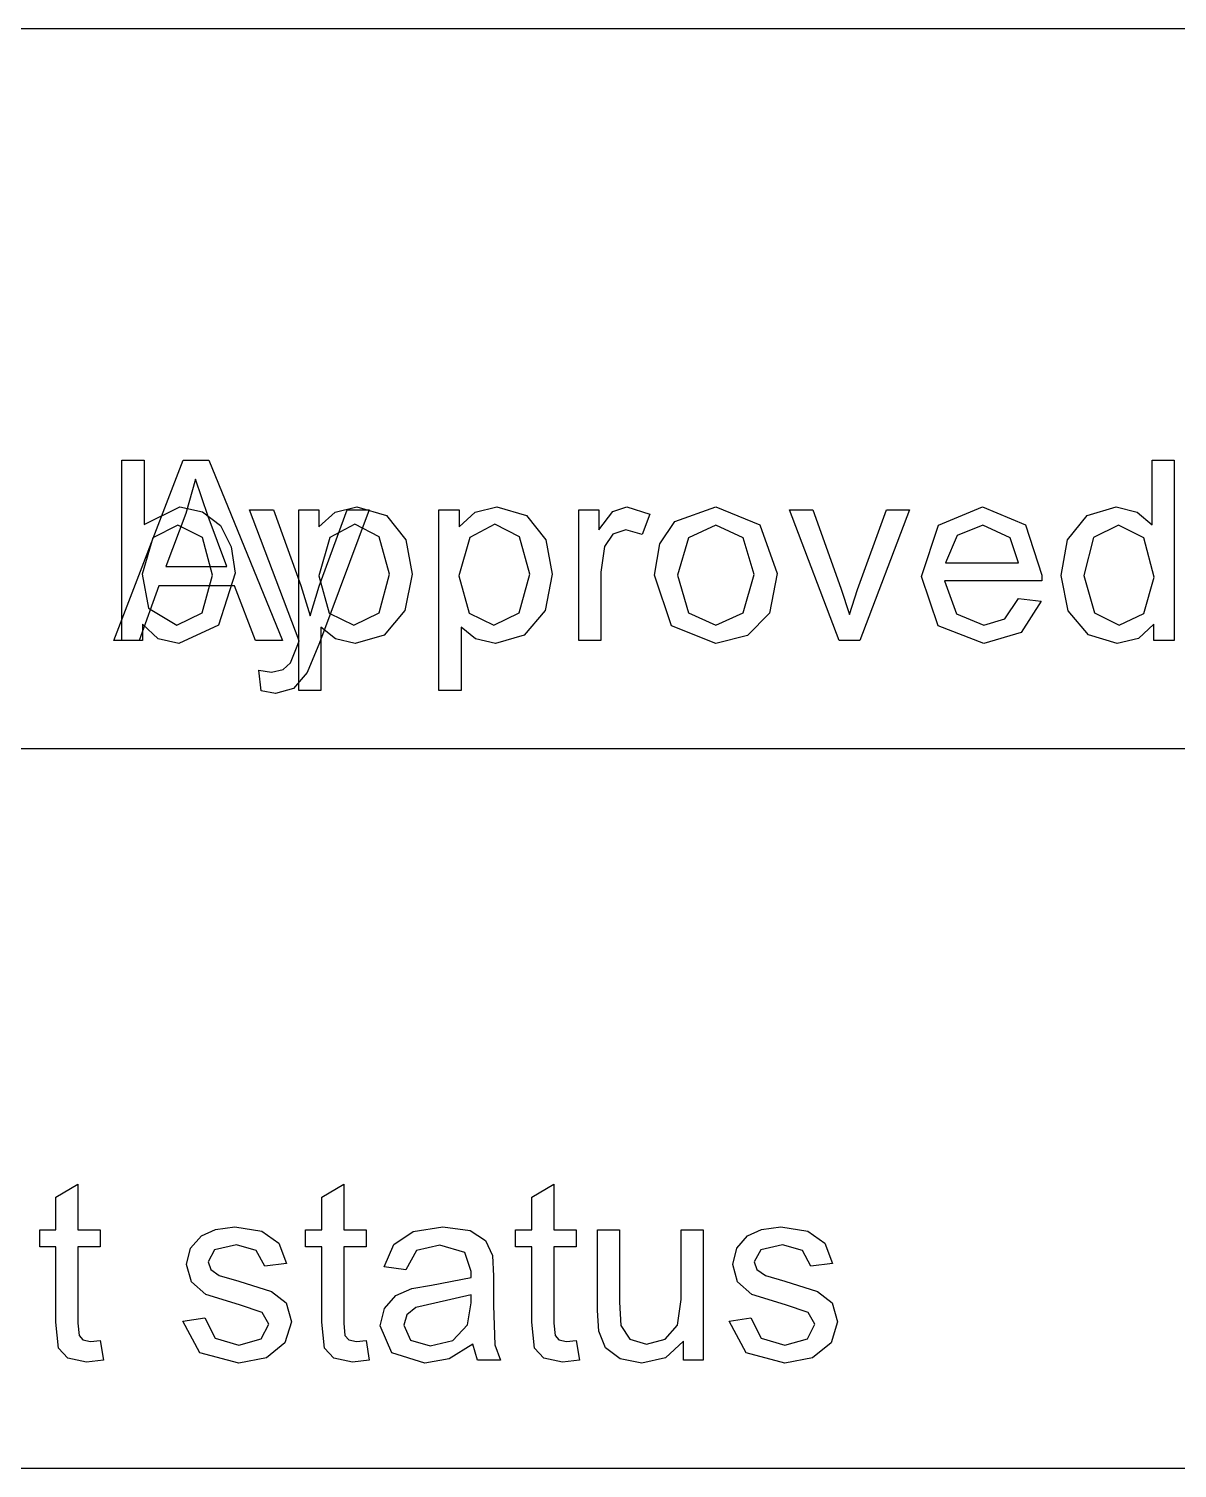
# Model space of a CAD drawing. Extents: x -180 to 1008, y 54 to 897.
# Drawn here: x -45.11 to -29.15, y 330 to 350 of the extents above; entities that cross this region are included whole.
import ezdxf

# ---------------------------------------------------------------- set-up
doc = ezdxf.new("R2010")
doc.units = 0

msp = doc.modelspace()

# ---------------------------------------------------------------- linework, layer by layer
at = {"layer": 'Layer 1'}
for p, q in [((0, 350.000286), (-179.999784, 350.000286)), ((-43.929014, 341.500327), (-42.966882, 344.005629)), ((-43.816286, 341.500327), (-43.816286, 344.005629)), ((-43.816286, 344.005629), (-43.508679, 344.005629)), ((-43.508679, 344.005629), (-43.508679, 343.111854)), ((-42.966882, 344.005629), (-42.609714, 344.005629)), ((-42.609714, 344.005629), (-41.584351, 341.500327)), ((-29.500454, 343.106727), (-29.500454, 344.005629)), ((-29.500454, 344.005629), (-29.194557, 344.005629)), ((-29.194557, 344.005629), (-29.194557, 341.500327)), ((-42.795988, 343.742451), (-42.930994, 343.26395)), ((-42.61826, 343.222934), (-42.795988, 343.742451)), ((-43.508679, 343.111854), (-43.011377, 343.356231)), ((-42.930994, 343.26395), (-43.206134, 342.529105)), ((-43.011377, 343.356231), (-42.695224, 343.287873)), ((-42.695224, 343.287873), (-42.449138, 343.098183)), ((-42.356791, 342.529105), (-42.61826, 343.222934)), ((-41.353704, 341.496908), (-42.042405, 343.315218)), ((-42.042405, 343.315218), (-41.71087, 343.315218)), ((-41.71087, 343.315218), (-41.333196, 342.26422)), ((-41.358771, 340.804788), (-41.358771, 343.315218)), ((-41.358771, 343.315218), (-41.078506, 343.315218)), ((-41.078506, 343.315218), (-41.078506, 343.079385)), ((-41.078506, 343.079385), (-40.854634, 343.286164)), ((-41.075146, 342.257386), (-40.687217, 343.315218)), ((-40.379607, 343.315218), (-41.070018, 341.469564)), ((-40.854634, 343.286164), (-40.552152, 343.356231)), ((-40.687217, 343.315218), (-40.379607, 343.315218)), ((-40.552152, 343.356231), (-40.142009, 343.236605)), ((-40.142009, 343.236605), (-39.873706, 342.898238)), ((-39.412292, 340.804788), (-39.412292, 343.315218)), ((-39.412292, 343.315218), (-39.132027, 343.315218)), ((-39.132027, 343.315218), (-39.132027, 343.079385)), ((-39.132027, 343.079385), (-38.908155, 343.286164)), ((-38.908155, 343.286164), (-38.605673, 343.356231)), ((-38.605673, 343.356231), (-38.195527, 343.236605)), ((-38.195527, 343.236605), (-37.927224, 342.898238)), ((-37.469231, 341.500327), (-37.469231, 343.315218)), ((-37.469231, 343.315218), (-37.192382, 343.315218)), ((-37.192382, 343.315218), (-37.192382, 343.040078)), ((-37.192382, 343.040078), (-36.997564, 343.29471)), ((-36.997564, 343.29471), (-36.799328, 343.356231)), ((-36.799328, 343.356231), (-36.483173, 343.257113)), ((-36.483173, 343.257113), (-36.589128, 342.97172)), ((-36.13455, 343.154576), (-35.563765, 343.356231)), ((-35.563765, 343.356231), (-34.951965, 343.110145)), ((-33.849701, 341.500327), (-34.540112, 343.315218)), ((-34.540112, 343.315218), (-34.215413, 343.315218)), ((-34.215413, 343.315218), (-33.825775, 342.228332)), ((-33.595069, 342.207827), (-33.19176, 343.315218)), ((-32.875607, 343.315218), (-33.5626, 341.500327)), ((-33.19176, 343.315218), (-32.875607, 343.315218)), ((-32.470589, 343.103308), (-31.858788, 343.356231)), ((-31.858788, 343.356231), (-31.264077, 343.108436)), ((-30.677912, 342.898238), (-30.406193, 343.238314)), ((-30.406193, 343.238314), (-30.001175, 343.356231)), ((-30.001175, 343.356231), (-29.708946, 343.286164)), ((-29.708946, 343.286164), (-29.500454, 343.106727)), ((-43.038716, 343.103308), (-43.387339, 342.927289)), ((-42.698637, 342.934123), (-43.038716, 343.103308)), ((-42.449138, 343.098183), (-42.297043, 342.804245)), ((-40.581206, 343.115273), (-40.929829, 342.930707)), ((-40.241127, 342.942669), (-40.581206, 343.115273)), ((-38.634725, 343.115273), (-38.98335, 342.930707)), ((-38.294645, 342.942669), (-38.634725, 343.115273)), ((-36.814708, 343.038369), (-36.995855, 342.976848)), ((-36.589128, 342.97172), (-36.814708, 343.038369)), ((-36.344749, 342.846542), (-36.13455, 343.154576)), ((-35.563765, 343.101599), (-35.946567, 342.928998)), ((-35.18438, 342.927289), (-35.563765, 343.101599)), ((-34.951965, 343.110145), (-34.714422, 342.433405)), ((-32.706422, 342.392392), (-32.470589, 343.103308)), ((-31.85537, 343.103308), (-32.212538, 342.961468)), ((-31.474278, 342.92558), (-31.85537, 343.103308)), ((-31.264077, 343.108436), (-31.033371, 342.411191)), ((-29.972121, 343.101599), (-30.315619, 342.934123)), ((-29.618371, 342.927289), (-29.972121, 343.101599)), ((-43.387339, 342.927289), (-43.534307, 342.421443)), ((-42.556794, 342.409482), (-42.698637, 342.934123)), ((-42.297043, 342.804245), (-42.242356, 342.435114)), ((-40.929829, 342.930707), (-41.080215, 342.397517)), ((-40.097575, 342.423153), (-40.241127, 342.942669)), ((-39.873706, 342.898238), (-39.783131, 342.421443)), ((-38.98335, 342.930707), (-39.133736, 342.397517)), ((-38.151096, 342.423153), (-38.294645, 342.942669)), ((-37.927224, 342.898238), (-37.836652, 342.421443)), ((-37.110353, 342.809372), (-37.161622, 342.450495)), ((-36.995855, 342.976848), (-37.110353, 342.809372)), ((-36.414815, 342.407772), (-36.344749, 342.846542)), ((-35.946567, 342.928998), (-36.098662, 342.407772)), ((-35.030575, 342.418025), (-35.18438, 342.927289)), ((-32.212538, 342.961468), (-32.371468, 342.582082)), ((-31.35807, 342.582082), (-31.474278, 342.92558)), ((-30.768487, 342.406063), (-30.677912, 342.898238)), ((-30.315619, 342.934123), (-30.452334, 342.406063)), ((-29.474821, 342.380428), (-29.618371, 342.927289)), ((-43.534307, 342.421443), (-43.445441, 341.949777)), ((-43.534307, 342.421443), (-43.534307, 342.421443)), ((-43.206134, 342.529105), (-42.356791, 342.529105)), ((-42.703762, 341.886546), (-42.556794, 342.409482)), ((-42.242356, 342.435114), (-42.473062, 341.713943)), ((-41.080215, 342.397517), (-40.938372, 341.87971)), ((-41.080215, 342.397517), (-41.080215, 342.397517)), ((-40.244545, 341.884837), (-40.097575, 342.423153)), ((-39.783131, 342.421443), (-39.883958, 341.919016)), ((-39.133736, 342.397517), (-38.991893, 341.87971)), ((-39.133736, 342.397517), (-39.133736, 342.397517)), ((-38.298064, 341.884837), (-38.151096, 342.423153)), ((-37.836652, 342.421443), (-37.93748, 341.919016)), ((-37.161622, 342.450495), (-37.161622, 341.500327)), ((-36.180691, 341.703691), (-36.414815, 342.407772)), ((-36.414815, 342.407772), (-36.414815, 342.407772)), ((-36.098662, 342.407772), (-35.946567, 341.884837)), ((-36.098662, 342.407772), (-36.098662, 342.407772)), ((-35.18267, 341.886546), (-35.030575, 342.418025)), ((-34.714422, 342.433405), (-34.820377, 341.881419)), ((-32.474005, 341.703691), (-32.706422, 342.392392)), ((-32.371468, 342.582082), (-31.35807, 342.582082)), ((-32.371468, 342.582082), (-32.371468, 342.582082)), ((-31.033371, 342.411191), (-31.034959, 342.329159)), ((-30.669369, 341.912179), (-30.768487, 342.406063)), ((-30.452334, 342.406063), (-30.305363, 341.884837)), ((-30.452334, 342.406063), (-30.452334, 342.406063)), ((-43.301834, 342.259095), (-43.576974, 341.500327)), ((-42.254254, 342.259095), (-43.301834, 342.259095)), ((-41.962028, 341.500327), (-42.254254, 342.259095)), ((-41.333196, 342.26422), (-41.201608, 341.843822)), ((-41.201608, 341.843822), (-41.075146, 342.257386)), ((-33.825775, 342.228332), (-33.709568, 341.86262)), ((-33.709568, 341.86262), (-33.595069, 342.207827)), ((-31.034959, 342.329159), (-32.388436, 342.329159)), ((-32.388436, 342.329159), (-32.219254, 341.871166)), ((-29.616662, 341.876291), (-29.474821, 342.380428)), ((-31.551057, 341.801099), (-31.361367, 342.084783)), ((-31.361489, 342.084783), (-31.043624, 342.045476)), ((-31.361367, 342.084783), (-31.361489, 342.084783)), ((-31.043624, 342.045476), (-31.322182, 341.613116)), ((-43.445441, 341.949777), (-43.052387, 341.712234)), ((-43.052387, 341.712234), (-42.703762, 341.886546)), ((-40.938372, 341.87971), (-40.594877, 341.712234)), ((-40.594877, 341.712234), (-40.244545, 341.884837)), ((-39.883958, 341.919016), (-40.174479, 341.577228)), ((-38.991893, 341.87971), (-38.648396, 341.712234)), ((-38.648396, 341.712234), (-38.298064, 341.884837)), ((-37.93748, 341.919016), (-38.227997, 341.577228)), ((-35.946567, 341.884837), (-35.563765, 341.712234)), ((-35.563765, 341.712234), (-35.18267, 341.886546)), ((-34.820377, 341.881419), (-35.126277, 341.570391)), ((-32.219254, 341.871166), (-31.839868, 341.712234)), ((-31.839868, 341.712234), (-31.551057, 341.801099)), ((-30.387395, 341.578937), (-30.669369, 341.912179)), ((-30.305363, 341.884837), (-29.95845, 341.712234)), ((-29.95845, 341.712234), (-29.616662, 341.876291)), ((-43.313432, 341.526387), (-43.530894, 341.727614)), ((-43.530894, 341.727614), (-43.530894, 341.500327)), ((-42.473062, 341.713943), (-43.026757, 341.459311)), ((-40.851218, 341.52425), (-41.051164, 341.688308)), ((-41.051164, 341.688308), (-41.051164, 340.804788)), ((-38.904737, 341.52425), (-39.104682, 341.688308)), ((-39.104682, 341.688308), (-39.104682, 340.804788)), ((-35.563765, 341.459311), (-36.180691, 341.703691)), ((-31.841699, 341.459311), (-32.474005, 341.703691)), ((-31.322182, 341.613116), (-31.841699, 341.459311)), ((-29.479949, 341.729323), (-29.693137, 341.526814)), ((-29.479949, 341.500327), (-29.479949, 341.729323)), ((-43.576974, 341.500327), (-43.929014, 341.500327)), ((-43.530894, 341.500327), (-43.816286, 341.500327)), ((-43.026757, 341.459311), (-43.313432, 341.526387)), ((-41.584351, 341.500327), (-41.962028, 341.500327)), ((-41.475036, 341.192717), (-41.381046, 341.421714)), ((-41.381046, 341.421714), (-41.353704, 341.496908)), ((-41.070018, 341.469564), (-41.242621, 341.057711)), ((-40.574369, 341.459311), (-40.851218, 341.52425)), ((-40.174479, 341.577228), (-40.574369, 341.459311)), ((-38.62789, 341.459311), (-38.904737, 341.52425)), ((-38.227997, 341.577228), (-38.62789, 341.459311)), ((-37.161622, 341.500327), (-37.469231, 341.500327)), ((-35.126277, 341.570391), (-35.563765, 341.459311)), ((-33.5626, 341.500327), (-33.849701, 341.500327)), ((-29.987501, 341.459311), (-30.387395, 341.578937)), ((-29.693137, 341.526814), (-29.987501, 341.459311)), ((-29.194557, 341.500327), (-29.479949, 341.500327)), ((-41.575864, 341.097018), (-41.475036, 341.192717)), ((-41.881764, 340.80137), (-41.915943, 341.090181)), ((-41.915943, 341.090181), (-41.739924, 341.062839)), ((-41.739924, 341.062839), (-41.575864, 341.097018)), ((-41.242621, 341.057711), (-41.430605, 340.835549)), ((-41.683528, 340.763773), (-41.881764, 340.80137)), ((-41.881764, 340.80137), (-41.881764, 340.80137)), ((-41.430605, 340.835549), (-41.683528, 340.763773)), ((-41.051164, 340.804788), (-41.358771, 340.804788)), ((-39.104682, 340.804788), (-39.412292, 340.804788)), ((-179.999784, 340.000371), (0, 340.000371)), ((-44.733987, 333.764653), (-44.428087, 333.949226)), ((-44.428087, 333.949226), (-44.428087, 333.315206)), ((-41.039265, 333.764653), (-40.733365, 333.949226)), ((-40.733365, 333.949226), (-40.733365, 333.315206)), ((-38.120399, 333.764653), (-37.814501, 333.949226)), ((-37.814501, 333.949226), (-37.814501, 333.315206)), ((-44.733987, 333.315206), (-44.733987, 333.764653)), ((-41.039265, 333.315206), (-41.039265, 333.764653)), ((-38.120399, 333.315206), (-38.120399, 333.764653)), ((-44.959565, 333.07597), (-44.959565, 333.315206)), ((-44.959565, 333.315206), (-44.733987, 333.315206)), ((-44.428087, 333.315206), (-44.118768, 333.315206)), ((-44.118768, 333.315206), (-44.118768, 333.07597)), ((-42.8627, 333.057158), (-42.710604, 333.229772)), ((-42.710604, 333.229772), (-42.515787, 333.318619)), ((-42.515787, 333.318619), (-42.249193, 333.356216)), ((-42.249193, 333.356216), (-41.874935, 333.2947)), ((-41.874935, 333.2947), (-41.635683, 333.127219)), ((-41.264844, 333.07597), (-41.264844, 333.315206)), ((-41.264844, 333.315206), (-41.039265, 333.315206)), ((-40.733365, 333.315206), (-40.424046, 333.315206)), ((-40.424046, 333.315206), (-40.424046, 333.07597)), ((-40.039658, 333.108434), (-39.767936, 333.291287)), ((-39.767936, 333.291287), (-39.356084, 333.356216)), ((-39.356084, 333.356216), (-38.978407, 333.301527)), ((-38.978407, 333.301527), (-38.764791, 333.163123)), ((-38.34598, 333.07597), (-38.34598, 333.315206)), ((-38.34598, 333.315206), (-38.120399, 333.315206)), ((-37.814501, 333.315206), (-37.505183, 333.315206)), ((-37.505183, 333.315206), (-37.505183, 333.07597)), ((-37.211234, 332.190728), (-37.211234, 333.315206)), ((-37.211234, 333.315206), (-36.903624, 333.315206)), ((-36.903624, 333.315206), (-36.903624, 332.308652)), ((-36.047457, 332.342837), (-36.047457, 333.315206)), ((-36.047457, 333.315206), (-35.73985, 333.315206)), ((-35.73985, 333.315206), (-35.73985, 331.500325)), ((-35.27502, 333.057158), (-35.122925, 333.229772)), ((-35.122925, 333.229772), (-34.928105, 333.318619)), ((-34.928105, 333.318619), (-34.661511, 333.356216)), ((-34.661511, 333.356216), (-34.287253, 333.2947)), ((-34.287253, 333.2947), (-34.048004, 333.127219)), ((-44.733987, 333.07597), (-44.959565, 333.07597)), ((-44.733987, 332.031793), (-44.733987, 333.07597)), ((-44.118768, 333.07597), (-44.428087, 333.07597)), ((-44.428087, 333.07597), (-44.428087, 332.014701)), ((-42.917387, 332.833294), (-42.8627, 333.057158)), ((-42.529458, 333.033239), (-42.620032, 332.869172)), ((-42.226976, 333.103301), (-42.529458, 333.033239)), ((-41.950127, 333.024693), (-42.226976, 333.103301)), ((-41.830501, 332.805936), (-41.950127, 333.024693)), ((-41.635683, 333.127219), (-41.529728, 332.846973)), ((-41.039265, 333.07597), (-41.264844, 333.07597)), ((-41.039265, 332.031793), (-41.039265, 333.07597)), ((-40.424046, 333.07597), (-40.733365, 333.07597)), ((-40.733365, 333.07597), (-40.733365, 332.014701)), ((-40.174664, 332.79739), (-40.039658, 333.108434)), ((-39.721796, 333.024693), (-39.873891, 332.75638)), ((-39.400515, 333.101581), (-39.721796, 333.024693)), ((-39.050183, 332.997336), (-39.400515, 333.101581)), ((-38.963027, 332.732462), (-39.050183, 332.997336)), ((-38.764791, 333.163123), (-38.669089, 332.954632)), ((-38.120399, 333.07597), (-38.34598, 333.07597)), ((-38.120399, 332.031793), (-38.120399, 333.07597)), ((-37.505183, 333.07597), (-37.814501, 333.07597)), ((-37.814501, 333.07597), (-37.814501, 332.014701)), ((-35.329704, 332.833294), (-35.27502, 333.057158)), ((-34.941776, 333.033239), (-35.03235, 332.869172)), ((-34.639294, 333.103301), (-34.941776, 333.033239)), ((-34.362447, 333.024693), (-34.639294, 333.103301)), ((-34.242821, 332.805936), (-34.362447, 333.024693)), ((-34.048004, 333.127219), (-33.942049, 332.846973)), ((-42.850738, 332.588925), (-42.917387, 332.833294)), ((-42.620032, 332.869172), (-42.582435, 332.761513)), ((-41.529728, 332.846973), (-41.830501, 332.805936)), ((-39.873891, 332.75638), (-40.174664, 332.79739)), ((-38.669089, 332.954632), (-38.653716, 332.670946)), ((-35.263056, 332.588925), (-35.329704, 332.833294)), ((-35.03235, 332.869172), (-34.994753, 332.761513)), ((-33.942049, 332.846973), (-34.242821, 332.805936)), ((-42.652502, 332.416311), (-42.850738, 332.588925)), ((-42.582435, 332.761513), (-42.464518, 332.679492)), ((-42.464518, 332.679492), (-42.192797, 332.600884)), ((-42.192797, 332.600884), (-41.73822, 332.457322)), ((-39.513182, 332.546195), (-38.964615, 332.652134)), ((-38.964615, 332.652134), (-38.963027, 332.732462)), ((-38.653716, 332.670946), (-38.653716, 332.260789)), ((-35.06482, 332.416311), (-35.263056, 332.588925)), ((-34.994753, 332.761513), (-34.876836, 332.679492)), ((-34.876836, 332.679492), (-34.605115, 332.600884)), ((-34.605115, 332.600884), (-34.15054, 332.457322)), ((-42.182544, 332.269335), (-42.652502, 332.416311)), ((-41.73822, 332.457322), (-41.534856, 332.296693)), ((-40.167705, 332.221499), (-40.008775, 332.399219)), ((-40.008775, 332.399219), (-39.786613, 332.500052)), ((-39.786613, 332.500052), (-39.513182, 332.546195)), ((-38.964617, 332.411178), (-39.467044, 332.294974)), ((-38.964617, 332.298387), (-38.964617, 332.411178)), ((-34.594862, 332.269335), (-35.06482, 332.416311)), ((-34.15054, 332.457322), (-33.947176, 332.296693)), ((-41.868098, 332.16509), (-42.182544, 332.269335)), ((-41.534856, 332.296693), (-41.461371, 332.033513)), ((-40.227519, 331.978823), (-40.167705, 332.221499)), ((-39.735347, 332.233458), (-39.856683, 332.132625)), ((-39.467044, 332.294974), (-39.735347, 332.233458)), ((-39.014176, 331.990782), (-38.964617, 332.298387)), ((-38.653716, 332.260789), (-38.634931, 331.717362)), ((-37.192448, 331.903629), (-37.211234, 332.190728)), ((-36.903624, 332.308652), (-36.884839, 331.983956)), ((-36.098726, 331.987369), (-36.047457, 332.342837)), ((-34.280419, 332.16509), (-34.594862, 332.269335)), ((-33.947176, 332.296693), (-33.873691, 332.033513)), ((-44.69639, 331.667806), (-44.733987, 332.031793)), ((-44.428087, 332.014701), (-44.412715, 331.845526)), ((-42.968655, 332.042059), (-42.664464, 332.089895)), ((-42.732821, 331.606264), (-42.968655, 332.042059)), ((-42.968655, 332.042059), (-42.968655, 332.042059)), ((-42.664464, 332.089895), (-42.522621, 331.809649)), ((-41.880063, 331.797663), (-41.777526, 332.001048)), ((-41.777526, 332.001048), (-41.868098, 332.16509)), ((-41.461371, 332.033513), (-41.551945, 331.743)), ((-41.001668, 331.667806), (-41.039265, 332.031793)), ((-40.733365, 332.014701), (-40.717993, 331.845526)), ((-39.856683, 332.132625), (-39.899405, 331.987369)), ((-39.21754, 331.777158), (-39.014176, 331.990782)), ((-38.082804, 331.667806), (-38.120399, 332.031793)), ((-37.814501, 332.014701), (-37.799129, 331.845526)), ((-35.380973, 332.042059), (-35.076782, 332.089895)), ((-35.145139, 331.606264), (-35.380973, 332.042059)), ((-35.380973, 332.042059), (-35.380973, 332.042059)), ((-35.076782, 332.089895), (-34.934941, 331.809649)), ((-34.29238, 331.797663), (-34.189844, 332.001048)), ((-34.189844, 332.001048), (-34.280419, 332.16509)), ((-33.873691, 332.033513), (-33.964266, 331.743)), ((-44.412715, 331.845526), (-44.359737, 331.785704)), ((-42.522621, 331.809649), (-42.194506, 331.712229)), ((-42.194506, 331.712229), (-41.880063, 331.797663)), ((-40.717993, 331.845526), (-40.665015, 331.785704)), ((-40.066878, 331.604571), (-40.227519, 331.978823)), ((-39.899405, 331.987369), (-39.807124, 331.782291)), ((-37.799129, 331.845526), (-37.746152, 331.785704)), ((-37.098458, 331.674632), (-37.192448, 331.903629)), ((-36.884839, 331.983956), (-36.761794, 331.792557)), ((-36.761794, 331.792557), (-36.529379, 331.724189)), ((-36.529379, 331.724189), (-36.26962, 331.79425)), ((-36.26962, 331.79425), (-36.098726, 331.987369)), ((-34.934941, 331.809649), (-34.606824, 331.712229)), ((-34.606824, 331.712229), (-34.29238, 331.797663)), ((-44.566511, 331.529376), (-44.69639, 331.667806)), ((-44.359737, 331.785704), (-44.253782, 331.763479)), ((-44.253782, 331.763479), (-44.118776, 331.775385)), ((-44.118776, 331.775385), (-44.118768, 331.775465)), ((-44.118768, 331.775465), (-44.074337, 331.503738)), ((-42.192797, 331.459315), (-42.732821, 331.606264)), ((-41.551945, 331.743), (-41.809996, 331.532789)), ((-40.87179, 331.529376), (-41.001668, 331.667806)), ((-40.665015, 331.785704), (-40.55906, 331.763479)), ((-40.55906, 331.763479), (-40.424054, 331.775385)), ((-40.424054, 331.775385), (-40.424046, 331.775465)), ((-40.424046, 331.775465), (-40.379615, 331.503738)), ((-39.607176, 331.459315), (-40.066878, 331.604571)), ((-39.807124, 331.782291), (-39.533693, 331.70027)), ((-39.533693, 331.70027), (-39.21754, 331.777158)), ((-38.938979, 331.724189), (-39.268806, 331.51911)), ((-38.877601, 331.500325), (-38.939122, 331.724189)), ((-38.939122, 331.724189), (-38.938979, 331.724189)), ((-38.634931, 331.717362), (-38.556321, 331.500325)), ((-37.952923, 331.529376), (-38.082804, 331.667806)), ((-37.746152, 331.785704), (-37.640197, 331.763479)), ((-37.640197, 331.763479), (-37.505191, 331.775385)), ((-37.505191, 331.775385), (-37.505183, 331.775465)), ((-37.505183, 331.775465), (-37.460751, 331.503738)), ((-36.891676, 331.52083), (-37.098458, 331.674632)), ((-36.01499, 331.766919), (-36.264923, 331.536216)), ((-36.01499, 331.500325), (-36.01499, 331.766919)), ((-34.605115, 331.459315), (-35.145139, 331.606264)), ((-33.964266, 331.743), (-34.222314, 331.532789)), ((-44.306752, 331.476407), (-44.566511, 331.529376)), ((-44.074337, 331.503738), (-44.306752, 331.476407)), ((-41.809996, 331.532789), (-42.192797, 331.459315)), ((-40.61203, 331.476407), (-40.87179, 331.529376)), ((-40.379615, 331.503738), (-40.61203, 331.476407)), ((-39.268806, 331.51911), (-39.607176, 331.459315)), ((-38.556321, 331.500325), (-38.877601, 331.500325)), ((-37.693166, 331.476407), (-37.952923, 331.529376)), ((-37.460751, 331.503738), (-37.693166, 331.476407)), ((-36.590903, 331.459315), (-36.891676, 331.52083)), ((-36.264923, 331.536216), (-36.590903, 331.459315)), ((-35.73985, 331.500325), (-36.01499, 331.500325)), ((-34.222314, 331.532789), (-34.605115, 331.459315)), ((-121.99975, 330.000986), (0, 330.000986))]:
    msp.add_line(p, q, dxfattribs=at)

doc.saveas('drawing.dxf')
